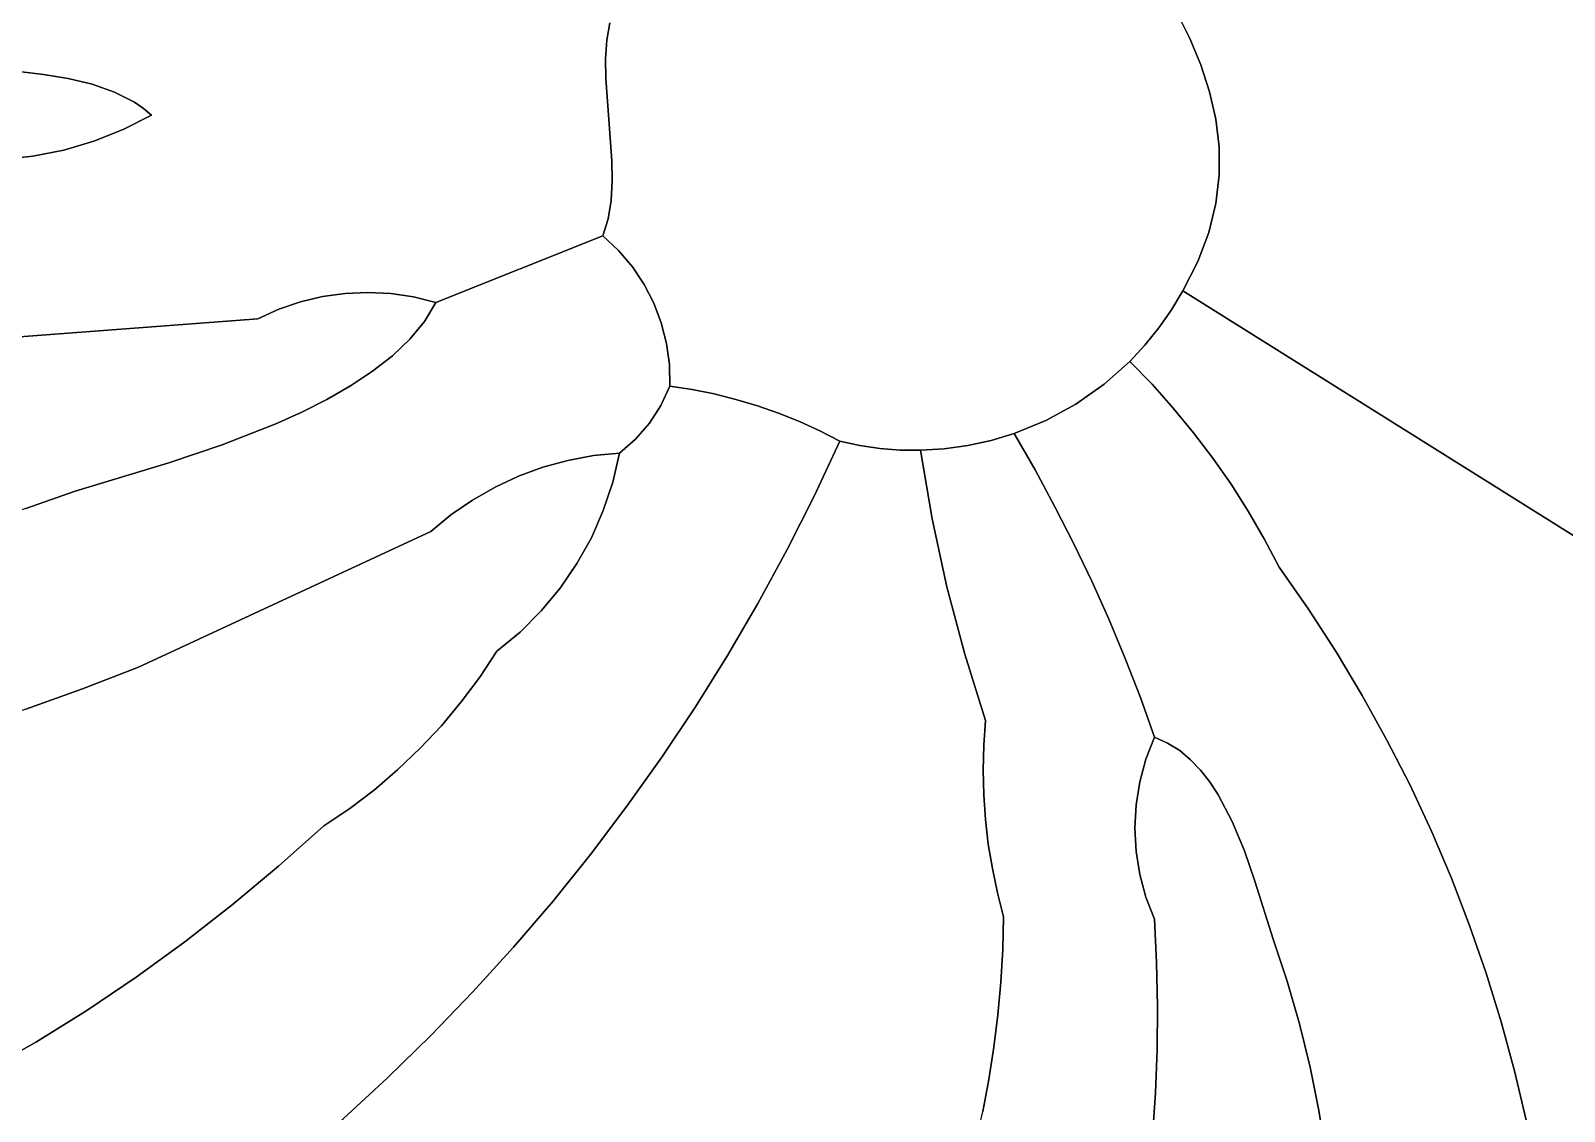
# Model space of a CAD drawing. Header units: inches. Extents: x 37.2 to 70.6, y 17.4 to 61.6.
# Drawn here: x 54.534 to 57.513, y 38.484 to 40.584 of the extents above; entities that cross this region are included whole.
import ezdxf

# ---------------------------------------------------------------- set-up
doc = ezdxf.new("R2010")
doc.units = ezdxf.units.IN
doc.layers.add('SURFACES_FOR_SKETCHUP', color=7, linetype='Continuous')

msp = doc.modelspace()

# ---------------------------------------------------------------- linework, layer by layer
at = {"layer": 'SURFACES_FOR_SKETCHUP'}
for points, invisible_edges in [([(56.7601, 40.6189), (56.7855, 40.5685), (57.5669, 41.3419)], 10), ([(57.9181, 40.9646), (57.5669, 41.3419), (56.7855, 40.5685)], 10), ([(56.7855, 40.5685), (56.807, 40.5171), (57.9181, 40.9646)], 10), ([(56.807, 40.5171), (56.8239, 40.4648), (57.9181, 40.9646)], 10), ([(56.8239, 40.4648), (56.8358, 40.4116), (57.9181, 40.9646)], 10), ([(56.8358, 40.4116), (56.8421, 40.3576), (57.9181, 40.9646)], 10), ([(56.8423, 40.3029), (56.8359, 40.2476), (57.9181, 40.9646)], 10), ([(57.9221, 39.3565), (57.9181, 40.9646), (56.8359, 40.2476)], 11), ([(56.8421, 40.3576), (56.8423, 40.3029), (57.9181, 40.9646)], 10), ([(54.4707, 40.7819), (54.5111, 40.5042), (54.5374, 40.7729)], 3), ([(54.731, 40.7827), (54.6966, 40.4644), (54.7604, 40.7912)], 3), ([(54.7355, 40.4445), (54.7604, 40.7912), (54.6966, 40.4644)], 3), ([(54.7004, 40.7765), (54.6966, 40.4644), (54.731, 40.7827)], 3), ([(54.7604, 40.7912), (54.7355, 40.4445), (54.7885, 40.8019)], 3), ([(54.7529, 40.4326), (54.7885, 40.8019), (54.7355, 40.4445)], 3), ([(54.7688, 40.4191), (54.7885, 40.8019), (54.7529, 40.4326)], 3), ([(54.7688, 40.4191), (55.6528, 40.565), (54.7885, 40.8019)], 11), ([(55.6587, 40.5987), (54.7885, 40.8019), (55.6528, 40.565)], 3), ([(54.5591, 40.4985), (54.5374, 40.7729), (54.5111, 40.5042)], 3), ([(54.5374, 40.7729), (54.5591, 40.4985), (54.6039, 40.7693)], 3), ([(54.607, 40.4905), (54.6039, 40.7693), (54.5591, 40.4985)], 3), ([(54.6039, 40.7693), (54.607, 40.4905), (54.669, 40.7722)], 3), ([(54.6532, 40.4794), (54.669, 40.7722), (54.607, 40.4905)], 3), ([(54.669, 40.7722), (54.6532, 40.4794), (54.7004, 40.7765)], 3), ([(54.6966, 40.4644), (54.7004, 40.7765), (54.6532, 40.4794)], 3), ([(55.6505, 40.5289), (55.7752, 40.7105), (55.6528, 40.565)], 3), ([(55.6511, 40.4908), (55.7752, 40.7105), (55.6505, 40.5289)], 3), ([(55.6568, 40.4112), (55.7752, 40.7105), (55.6511, 40.4908)], 3), ([(55.6528, 40.565), (55.7752, 40.7105), (55.6587, 40.5987)], 3), ([(55.6626, 40.3307), (55.7752, 40.7105), (55.6568, 40.4112)], 3), ([(55.7752, 40.7105), (55.6626, 40.3307), (56.7313, 40.6683)], 11), ([(56.0271, 39.8241), (56.7313, 40.6683), (55.6626, 40.3307)], 11), ([(56.7313, 40.6683), (56.0271, 39.8241), (56.7601, 40.6189)], 3), ([(56.0271, 39.8241), (56.5643, 39.8581), (56.7601, 40.6189)], 11), ([(56.6188, 39.8965), (56.7601, 40.6189), (56.5643, 39.8581)], 3), ([(56.6687, 39.9409), (56.7601, 40.6189), (56.6188, 39.8965)], 3), ([(56.7601, 40.6189), (56.6687, 39.9409), (56.7855, 40.5685)], 3), ([(55.6528, 40.565), (54.7688, 40.4191), (55.6505, 40.5289)], 3), ([(56.6981, 39.9724), (56.7855, 40.5685), (56.6687, 39.9409)], 3), ([(56.7251, 40.0059), (56.7855, 40.5685), (56.6981, 39.9724)], 3), ([(56.7496, 40.0412), (56.7855, 40.5685), (56.7251, 40.0059)], 3), ([(56.7715, 40.0783), (56.7855, 40.5685), (56.7496, 40.0412)], 3), ([(56.7855, 40.5685), (56.7715, 40.0783), (56.807, 40.5171)], 3), ([(55.1889, 40.075), (55.6505, 40.5289), (54.7688, 40.4191)], 11), ([(55.6505, 40.5289), (55.1889, 40.075), (55.6511, 40.4908)], 3), ([(56.807, 40.5171), (56.7715, 40.0783), (56.8239, 40.4648)], 3), ([(54.5383, 40.3397), (54.5111, 40.5042), (54.4777, 40.3333)], 3), ([(54.5111, 40.5042), (54.5383, 40.3397), (54.5591, 40.4985)], 3), ([(54.5981, 40.3516), (54.5591, 40.4985), (54.5383, 40.3397)], 3), ([(54.5591, 40.4985), (54.5981, 40.3516), (54.607, 40.4905)], 3), ([(54.6567, 40.3688), (54.607, 40.4905), (54.5981, 40.3516)], 3), ([(54.607, 40.4905), (54.6567, 40.3688), (54.6532, 40.4794)], 3), ([(55.2332, 40.0727), (55.6511, 40.4908), (55.1889, 40.075)], 3), ([(55.6511, 40.4908), (55.2332, 40.0727), (55.6568, 40.4112)], 3), ([(54.6532, 40.4794), (54.6567, 40.3688), (54.6966, 40.4644)], 3), ([(54.7137, 40.3913), (54.6966, 40.4644), (54.6567, 40.3688)], 3), ([(54.6966, 40.4644), (54.7137, 40.3913), (54.7355, 40.4445)], 3), ([(56.7715, 40.0783), (56.801, 40.1352), (56.8239, 40.4648)], 10), ([(56.8358, 40.4116), (56.8239, 40.4648), (56.801, 40.1352)], 10), ([(54.7355, 40.4445), (54.7137, 40.3913), (54.7529, 40.4326)], 3), ([(54.7688, 40.4191), (54.7529, 40.4326), (54.7137, 40.3913)], 2), ([(54.7137, 40.3913), (54.9749, 40.0236), (54.7688, 40.4191)], 3), ([(55.0157, 40.0422), (54.7688, 40.4191), (54.9749, 40.0236)], 3), ([(55.0578, 40.0567), (54.7688, 40.4191), (55.0157, 40.0422)], 3), ([(55.1009, 40.067), (54.7688, 40.4191), (55.0578, 40.0567)], 3), ([(55.1447, 40.0731), (54.7688, 40.4191), (55.1009, 40.067)], 3), ([(55.1889, 40.075), (54.7688, 40.4191), (55.1447, 40.0731)], 3), ([(55.2772, 40.0661), (55.6568, 40.4112), (55.2332, 40.0727)], 3), ([(55.6568, 40.4112), (55.2772, 40.0661), (55.6626, 40.3307)], 3), ([(56.8358, 40.4116), (56.801, 40.1352), (56.8421, 40.3576)], 3), ([(54.5981, 40.3516), (54.9749, 40.0236), (54.6567, 40.3688)], 3), ([(54.6567, 40.3688), (54.9749, 40.0236), (54.7137, 40.3913)], 3), ([(54.5383, 40.3397), (54.4777, 40.3333), (54.9749, 40.0236)], 10), ([(54.5383, 40.3397), (54.9749, 40.0236), (54.5981, 40.3516)], 3), ([(56.8223, 40.1917), (56.8421, 40.3576), (56.801, 40.1352)], 3), ([(56.8423, 40.3029), (56.8421, 40.3576), (56.8223, 40.1917)], 10), ([(54.104, 39.9577), (54.9749, 40.0236), (54.4777, 40.3333)], 10), ([(55.3207, 40.0551), (55.6626, 40.3307), (55.2772, 40.0661)], 3), ([(55.6632, 40.2915), (55.6626, 40.3307), (55.3207, 40.0551)], 10), ([(55.6632, 40.2915), (55.7255, 40.0905), (55.6626, 40.3307)], 3), ([(55.7255, 40.0905), (56.0271, 39.8241), (55.6626, 40.3307)], 11), ([(55.6632, 40.2915), (55.3207, 40.0551), (55.6612, 40.2538)], 3), ([(55.6612, 40.2538), (55.7027, 40.1248), (55.6632, 40.2915)], 3), ([(55.7255, 40.0905), (55.6632, 40.2915), (55.7027, 40.1248)], 3), ([(56.8223, 40.1917), (56.8359, 40.2476), (56.8423, 40.3029)], 8), ([(55.6556, 40.2181), (55.6612, 40.2538), (55.3207, 40.0551)], 10), ([(55.6556, 40.2181), (55.6759, 40.1564), (55.6612, 40.2538)], 3), ([(55.7027, 40.1248), (55.6612, 40.2538), (55.6759, 40.1564)], 3), ([(56.8223, 40.1917), (57.9221, 39.3565), (56.8359, 40.2476)], 3), ([(55.3207, 40.0551), (55.6454, 40.185), (55.6556, 40.2181)], 8), ([(55.6556, 40.2181), (55.6454, 40.185), (55.6759, 40.1564)], 8), ([(56.801, 40.1352), (57.9221, 39.3565), (56.8223, 40.1917)], 3), ([(55.6454, 40.185), (55.3207, 40.0551), (55.6759, 40.1564)], 2), ([(55.6759, 40.1564), (55.3207, 40.0551), (55.7027, 40.1248)], 3), ([(56.7715, 40.0783), (57.9221, 39.3565), (56.801, 40.1352)], 2), ([(55.7027, 40.1248), (55.3207, 40.0551), (55.7255, 40.0905)], 3), ([(55.1009, 40.067), (55.0578, 40.0567), (55.1553, 39.8936)], 10), ([(55.1447, 40.0731), (55.1009, 40.067), (55.198, 39.9218)], 10), ([(55.1553, 39.8936), (55.198, 39.9218), (55.1009, 40.067)], 10), ([(55.1889, 40.075), (55.1447, 40.0731), (55.198, 39.9218)], 10), ([(55.198, 39.9218), (55.2365, 39.952), (55.1889, 40.075)], 10), ([(55.2332, 40.0727), (55.1889, 40.075), (55.2365, 39.952)], 10), ([(55.2772, 40.0661), (55.2332, 40.0727), (55.2703, 39.9843)], 10), ([(55.2365, 39.952), (55.2703, 39.9843), (55.2332, 40.0727)], 10), ([(55.7255, 40.0905), (55.3207, 40.0551), (55.5774, 39.7485)], 11), ([(55.7443, 40.054), (55.7255, 40.0905), (55.5774, 39.7485)], 10), ([(55.7443, 40.054), (55.9866, 39.8404), (55.7255, 40.0905)], 3), ([(56.0271, 39.8241), (55.7255, 40.0905), (55.9866, 39.8404)], 3), ([(56.7496, 40.0412), (56.7927, 39.8024), (56.7715, 40.0783)], 3), ([(57.9221, 39.3565), (56.7715, 40.0783), (56.8988, 39.6498)], 10), ([(56.8655, 39.7021), (56.7715, 40.0783), (56.8301, 39.753)], 3), ([(56.8655, 39.7021), (56.8988, 39.6498), (56.7715, 40.0783)], 10), ([(56.8301, 39.753), (56.7715, 40.0783), (56.7927, 39.8024)], 3), ([(55.0157, 40.0422), (54.9749, 40.0236), (55.0607, 39.8426)], 10), ([(55.0578, 40.0567), (55.0157, 40.0422), (55.1093, 39.8672)], 10), ([(55.0607, 39.8426), (55.1093, 39.8672), (55.0157, 40.0422)], 10), ([(55.1093, 39.8672), (55.1553, 39.8936), (55.0578, 40.0567)], 10), ([(55.2703, 39.9843), (55.2986, 40.0186), (55.2772, 40.0661)], 10), ([(55.3207, 40.0551), (55.2772, 40.0661), (55.2986, 40.0186)], 2), ([(55.2986, 40.0186), (55.5288, 39.7351), (55.3207, 40.0551)], 3), ([(55.5774, 39.7485), (55.3207, 40.0551), (55.5288, 39.7351)], 3), ([(55.7443, 40.054), (55.5774, 39.7485), (55.7588, 40.0156)], 3), ([(55.9866, 39.8404), (55.7443, 40.054), (55.9454, 39.8547)], 3), ([(55.7588, 40.0156), (55.9454, 39.8547), (55.7443, 40.054)], 3), ([(56.7251, 40.0059), (56.7533, 39.8502), (56.7496, 40.0412)], 3), ([(56.7927, 39.8024), (56.7496, 40.0412), (56.7533, 39.8502)], 3), ([(54.104, 39.9577), (54.6202, 39.6889), (54.9749, 40.0236)], 3), ([(54.8024, 39.7438), (54.9749, 40.0236), (54.6202, 39.6889)], 3), ([(54.8024, 39.7438), (54.9059, 39.7788), (54.9749, 40.0236)], 10), ([(55.0101, 39.8198), (54.9749, 40.0236), (54.9059, 39.7788)], 3), ([(55.0101, 39.8198), (55.0607, 39.8426), (54.9749, 40.0236)], 10), ([(55.2703, 39.9843), (55.4815, 39.7177), (55.2986, 40.0186)], 3), ([(55.5288, 39.7351), (55.2986, 40.0186), (55.4815, 39.7177)], 3), ([(55.6272, 39.7578), (55.7588, 40.0156), (55.5774, 39.7485)], 3), ([(55.7588, 40.0156), (55.6272, 39.7578), (55.7689, 39.9757)], 3), ([(55.7689, 39.9757), (55.9037, 39.8672), (55.7588, 40.0156)], 3), ([(55.9454, 39.8547), (55.7588, 40.0156), (55.9037, 39.8672)], 3), ([(55.2365, 39.952), (55.4358, 39.6964), (55.2703, 39.9843)], 3), ([(55.4815, 39.7177), (55.2703, 39.9843), (55.4358, 39.6964)], 3), ([(56.6981, 39.9724), (56.712, 39.8964), (56.7251, 40.0059)], 3), ([(56.7533, 39.8502), (56.7251, 40.0059), (56.712, 39.8964)], 3), ([(54.6202, 39.6889), (54.104, 39.9577), (54.5246, 39.6552)], 3), ([(55.198, 39.9218), (55.392, 39.6713), (55.2365, 39.952)], 3), ([(55.4358, 39.6964), (55.2365, 39.952), (55.392, 39.6713)], 3), ([(55.7745, 39.9346), (55.7689, 39.9757), (55.6272, 39.7578)], 10), ([(55.7745, 39.9346), (55.8613, 39.8777), (55.7689, 39.9757)], 3), ([(55.9037, 39.8672), (55.7689, 39.9757), (55.8613, 39.8777)], 3), ([(56.6981, 39.9724), (56.6687, 39.9409), (56.712, 39.8964)], 8), ([(55.1553, 39.8936), (55.3503, 39.6426), (55.198, 39.9218)], 3), ([(55.392, 39.6713), (55.198, 39.9218), (55.3503, 39.6426)], 3), ([(55.6272, 39.7578), (55.7357, 39.821), (55.7745, 39.9346)], 11), ([(55.758, 39.8554), (55.7745, 39.9346), (55.7357, 39.821)], 3), ([(55.7752, 39.8928), (55.7745, 39.9346), (55.758, 39.8554)], 2), ([(55.7745, 39.9346), (55.7752, 39.8928), (55.8185, 39.8862)], 8), ([(55.7745, 39.9346), (55.8185, 39.8862), (55.8613, 39.8777)], 9), ([(56.712, 39.8964), (56.6687, 39.9409), (56.6188, 39.8965)], 8), ([(55.1093, 39.8672), (55.311, 39.6103), (55.1553, 39.8936)], 3), ([(55.3503, 39.6426), (55.1553, 39.8936), (55.311, 39.6103)], 3), ([(55.8185, 39.8862), (55.7752, 39.8928), (55.758, 39.8554)], 8), ([(56.6188, 39.8965), (56.5643, 39.8581), (56.7533, 39.8502)], 10), ([(56.712, 39.8964), (56.6188, 39.8965), (56.7533, 39.8502)], 3), ([(55.0607, 39.8426), (55.311, 39.6103), (55.1093, 39.8672)], 3), ([(55.7357, 39.821), (55.8613, 39.8777), (55.758, 39.8554)], 3), ([(55.8613, 39.8777), (55.7357, 39.821), (55.9037, 39.8672)], 3), ([(55.9037, 39.8672), (55.7357, 39.821), (56.0025, 39.574)], 11), ([(55.8185, 39.8862), (55.758, 39.8554), (55.8613, 39.8777)], 3), ([(55.9037, 39.8672), (56.0025, 39.574), (55.9454, 39.8547)], 3), ([(55.0101, 39.8198), (55.311, 39.6103), (55.0607, 39.8426)], 3), ([(55.9866, 39.8404), (55.9454, 39.8547), (56.0557, 39.6791)], 10), ([(56.0557, 39.6791), (55.9454, 39.8547), (56.0025, 39.574)], 3), ([(55.9866, 39.8404), (56.0557, 39.6791), (56.0271, 39.8241)], 3), ([(56.5643, 39.8581), (56.0271, 39.8241), (56.5059, 39.826)], 3), ([(56.5059, 39.826), (56.4847, 39.7301), (56.5643, 39.8581)], 3), ([(56.5235, 39.6586), (56.5643, 39.8581), (56.4847, 39.7301)], 3), ([(56.5643, 39.8581), (56.5235, 39.6586), (56.7533, 39.8502)], 11), ([(56.7927, 39.8024), (56.7533, 39.8502), (56.5235, 39.6586)], 10), ([(54.9059, 39.7788), (55.311, 39.6103), (55.0101, 39.8198)], 3), ([(55.7357, 39.821), (55.6272, 39.7578), (55.7089, 39.79)], 3), ([(55.7357, 39.821), (55.7089, 39.79), (56.0025, 39.574)], 10), ([(56.5059, 39.826), (56.0271, 39.8241), (56.444, 39.8006)], 3), ([(56.0668, 39.8059), (56.0271, 39.8241), (56.0557, 39.6791)], 10), ([(56.444, 39.8006), (56.0271, 39.8241), (56.3996, 39.7872)], 3), ([(56.3544, 39.7773), (56.0271, 39.8241), (56.3085, 39.7709)], 3), ([(56.3996, 39.7872), (56.0271, 39.8241), (56.3544, 39.7773)], 3), ([(56.0668, 39.8059), (56.3085, 39.7709), (56.0271, 39.8241)], 3), ([(56.0557, 39.6791), (56.1057, 39.7859), (56.0668, 39.8059)], 8), ([(56.2621, 39.7682), (56.3085, 39.7709), (56.0668, 39.8059)], 10), ([(56.1833, 39.7719), (56.2227, 39.7687), (56.0668, 39.8059)], 10), ([(56.1057, 39.7859), (56.1443, 39.7776), (56.0668, 39.8059)], 2), ([(56.2621, 39.7682), (56.0668, 39.8059), (56.2227, 39.7687)], 3), ([(56.1833, 39.7719), (56.0668, 39.8059), (56.1443, 39.7776)], 3), ([(56.4847, 39.7301), (56.444, 39.8006), (56.3996, 39.7872)], 8), ([(56.5059, 39.826), (56.444, 39.8006), (56.4847, 39.7301)], 8), ([(56.5235, 39.6586), (56.5604, 39.5862), (56.7927, 39.8024)], 10), ([(56.8301, 39.753), (56.7927, 39.8024), (56.5604, 39.5862)], 10), ([(55.311, 39.6103), (54.9059, 39.7788), (54.7435, 39.3466)], 3), ([(54.8024, 39.7438), (54.7435, 39.3466), (54.9059, 39.7788)], 3), ([(55.6778, 39.7629), (55.7089, 39.79), (55.6272, 39.7578)], 2), ([(55.7089, 39.79), (55.6778, 39.7629), (55.6646, 39.7061)], 8), ([(55.6646, 39.7061), (56.0025, 39.574), (55.7089, 39.79)], 11), ([(56.1443, 39.7776), (56.1057, 39.7859), (56.0557, 39.6791)], 8), ([(56.1443, 39.7776), (56.0557, 39.6791), (56.1833, 39.7719)], 3), ([(56.2849, 39.6349), (56.1833, 39.7719), (56.0557, 39.6791)], 11), ([(56.2849, 39.6349), (56.2227, 39.7687), (56.1833, 39.7719)], 9), ([(56.2621, 39.7682), (56.2849, 39.6349), (56.3085, 39.7709)], 2), ([(56.3085, 39.7709), (56.2849, 39.6349), (56.3544, 39.7773)], 3), ([(56.3544, 39.7773), (56.2849, 39.6349), (56.4847, 39.7301)], 11), ([(56.4847, 39.7301), (56.3996, 39.7872), (56.3544, 39.7773)], 9), ([(54.6202, 39.6889), (54.7435, 39.3466), (54.8024, 39.7438)], 3), ([(55.5288, 39.7351), (55.6462, 39.6511), (55.5774, 39.7485)], 3), ([(55.6272, 39.7578), (55.5774, 39.7485), (55.6646, 39.7061)], 10), ([(55.6646, 39.7061), (55.5774, 39.7485), (55.6462, 39.6511)], 3), ([(55.6778, 39.7629), (55.6272, 39.7578), (55.6646, 39.7061)], 2), ([(56.2849, 39.6349), (56.2621, 39.7682), (56.2227, 39.7687)], 8), ([(56.8655, 39.7021), (56.8301, 39.753), (56.5604, 39.5862)], 10), ([(55.4815, 39.7177), (55.4358, 39.6964), (55.5949, 39.548)], 10), ([(55.5288, 39.7351), (55.4815, 39.7177), (55.6229, 39.5983)], 10), ([(55.5949, 39.548), (55.6229, 39.5983), (55.4815, 39.7177)], 10), ([(55.6229, 39.5983), (55.6462, 39.6511), (55.5288, 39.7351)], 10), ([(56.4847, 39.7301), (56.2849, 39.6349), (56.5235, 39.6586)], 3), ([(54.5246, 39.6552), (54.7435, 39.3466), (54.6202, 39.6889)], 3), ([(55.4358, 39.6964), (55.392, 39.6713), (55.5624, 39.5005)], 10), ([(55.5624, 39.5005), (55.5949, 39.548), (55.4358, 39.6964)], 10), ([(55.6462, 39.6511), (56.0025, 39.574), (55.6646, 39.7061)], 3), ([(56.5604, 39.5862), (56.5955, 39.5128), (56.8655, 39.7021)], 10), ([(56.8988, 39.6498), (56.8655, 39.7021), (56.5955, 39.5128)], 10), ([(54.4283, 39.6241), (54.6343, 39.3045), (54.5246, 39.6552)], 3), ([(54.7435, 39.3466), (54.5246, 39.6552), (54.6343, 39.3045)], 3), ([(55.392, 39.6713), (55.3503, 39.6426), (55.5255, 39.4561)], 10), ([(55.5255, 39.4561), (55.5624, 39.5005), (55.392, 39.6713)], 10), ([(55.6462, 39.6511), (55.6229, 39.5983), (55.9463, 39.4707)], 10), ([(56.0025, 39.574), (55.6462, 39.6511), (55.9463, 39.4707)], 3), ([(56.0025, 39.574), (56.2849, 39.6349), (56.0557, 39.6791)], 3), ([(56.3135, 39.5028), (56.5235, 39.6586), (56.2849, 39.6349)], 3), ([(56.5235, 39.6586), (56.3135, 39.5028), (56.5604, 39.5862)], 3), ([(54.6343, 39.3045), (54.4283, 39.6241), (54.5242, 39.2652)], 3), ([(55.3503, 39.6426), (55.311, 39.6103), (55.4844, 39.4151)], 10), ([(55.4844, 39.4151), (55.5255, 39.4561), (55.3503, 39.6426)], 10), ([(56.2849, 39.6349), (56.0025, 39.574), (56.3135, 39.5028)], 3), ([(56.5955, 39.5128), (56.6287, 39.4386), (56.8988, 39.6498)], 10), ([(56.9299, 39.5962), (56.8988, 39.6498), (56.6287, 39.4386)], 10), ([(56.8988, 39.6498), (56.9299, 39.5962), (57.9221, 39.3565)], 10), ([(55.311, 39.6103), (54.7435, 39.3466), (55.2907, 39.1892)], 10), ([(55.2907, 39.1892), (55.3318, 39.2331), (55.311, 39.6103)], 10), ([(55.4395, 39.3779), (55.4844, 39.4151), (55.311, 39.6103)], 10), ([(55.3318, 39.2331), (55.3703, 39.2792), (55.311, 39.6103)], 10), ([(55.4062, 39.3275), (55.311, 39.6103), (55.3703, 39.2792)], 3), ([(55.4395, 39.3779), (55.311, 39.6103), (55.4062, 39.3275)], 3), ([(55.6229, 39.5983), (55.5949, 39.548), (55.8871, 39.3692)], 10), ([(55.8871, 39.3692), (55.9463, 39.4707), (55.6229, 39.5983)], 10), ([(56.9588, 39.5413), (56.9299, 39.5962), (56.6287, 39.4386)], 10), ([(56.9299, 39.5962), (56.9588, 39.5413), (57.0157, 39.4597)], 8), ([(57.0157, 39.4597), (57.9221, 39.3565), (56.9299, 39.5962)], 11), ([(55.9463, 39.4707), (56.3135, 39.5028), (56.0025, 39.574)], 3), ([(56.5604, 39.5862), (56.3135, 39.5028), (56.5955, 39.5128)], 3), ([(55.5949, 39.548), (55.5624, 39.5005), (55.8871, 39.3692)], 10), ([(56.6287, 39.4386), (56.66, 39.3635), (56.9588, 39.5413)], 10), ([(57.0157, 39.4597), (56.9588, 39.5413), (56.66, 39.3635)], 10), ([(56.3135, 39.5028), (55.9463, 39.4707), (56.3482, 39.3722)], 3), ([(56.3482, 39.3722), (56.5955, 39.5128), (56.3135, 39.5028)], 3), ([(56.5955, 39.5128), (56.3482, 39.3722), (56.6287, 39.4386)], 3), ([(55.5624, 39.5005), (55.5255, 39.4561), (55.825, 39.2696)], 10), ([(55.825, 39.2696), (55.8871, 39.3692), (55.5624, 39.5005)], 10), ([(55.5255, 39.4561), (55.4844, 39.4151), (55.7599, 39.172)], 10), ([(55.7599, 39.172), (55.825, 39.2696), (55.5255, 39.4561)], 10), ([(55.8871, 39.3692), (56.3482, 39.3722), (55.9463, 39.4707)], 3), ([(56.66, 39.3635), (56.6894, 39.2876), (57.0157, 39.4597)], 10), ([(56.6894, 39.2876), (56.7657, 39.1846), (57.0157, 39.4597)], 11), ([(57.0157, 39.4597), (56.7657, 39.1846), (57.0695, 39.3765)], 3), ([(57.0695, 39.3765), (57.9221, 39.3565), (57.0157, 39.4597)], 3), ([(55.4844, 39.4151), (55.4395, 39.3779), (55.7599, 39.172)], 10), ([(56.3887, 39.2432), (56.6287, 39.4386), (56.3482, 39.3722)], 3), ([(56.6287, 39.4386), (56.3887, 39.2432), (56.66, 39.3635)], 3), ([(55.4395, 39.3779), (55.4062, 39.3275), (55.7599, 39.172)], 10), ([(55.8871, 39.3692), (55.825, 39.2696), (56.3841, 39.1469)], 10), ([(56.3482, 39.3722), (55.8871, 39.3692), (56.3853, 39.195)], 11), ([(56.3841, 39.1469), (56.3853, 39.195), (55.8871, 39.3692)], 10), ([(56.3853, 39.195), (56.3887, 39.2432), (56.3482, 39.3722)], 8), ([(56.66, 39.3635), (56.3887, 39.2432), (56.6894, 39.2876)], 3), ([(56.787, 39.1669), (57.0695, 39.3765), (56.7657, 39.1846)], 3), ([(56.787, 39.1669), (56.8063, 39.1468), (57.0695, 39.3765)], 10), ([(57.1204, 39.2916), (57.0695, 39.3765), (56.8063, 39.1468)], 10), ([(57.0695, 39.3765), (57.1204, 39.2916), (57.9221, 39.3565)], 10), ([(57.1204, 39.2916), (57.1683, 39.2051), (57.9221, 39.3565)], 10), ([(57.1683, 39.2051), (57.2131, 39.1172), (57.9221, 39.3565)], 10), ([(57.2131, 39.1172), (57.2548, 39.0278), (57.9221, 39.3565)], 10), ([(57.2548, 39.0278), (57.2935, 38.9371), (57.9221, 39.3565)], 10), ([(57.2935, 38.9371), (57.3289, 38.8451), (57.9221, 39.3565)], 10), ([(57.3289, 38.8451), (58.1408, 38.7558), (57.9221, 39.3565)], 11), ([(54.6343, 39.3045), (54.9251, 38.8849), (54.7435, 39.3466)], 3), ([(55.1536, 39.0723), (55.2016, 39.1087), (54.7435, 39.3466)], 10), ([(55.1036, 39.0385), (55.1536, 39.0723), (54.7435, 39.3466)], 10), ([(55.2473, 39.1477), (54.7435, 39.3466), (55.2016, 39.1087)], 3), ([(55.2907, 39.1892), (54.7435, 39.3466), (55.2473, 39.1477)], 3), ([(55.1036, 39.0385), (54.7435, 39.3466), (55.0152, 38.9602)], 3), ([(55.0152, 38.9602), (54.7435, 39.3466), (54.9251, 38.8849)], 3), ([(55.4062, 39.3275), (55.3703, 39.2792), (55.692, 39.0764)], 10), ([(55.692, 39.0764), (55.7599, 39.172), (55.4062, 39.3275)], 10), ([(54.5242, 39.2652), (54.833, 38.8128), (54.6343, 39.3045)], 3), ([(54.9251, 38.8849), (54.6343, 39.3045), (54.833, 38.8128)], 3), ([(54.4132, 39.2287), (54.7391, 38.7442), (54.5242, 39.2652)], 3), ([(54.833, 38.8128), (54.5242, 39.2652), (54.7391, 38.7442)], 3), ([(55.3703, 39.2792), (55.3318, 39.2331), (55.6213, 38.9829)], 10), ([(55.6213, 38.9829), (55.692, 39.0764), (55.3703, 39.2792)], 10), ([(55.7599, 39.172), (56.3885, 39.0507), (55.825, 39.2696)], 3), ([(56.3852, 39.0987), (56.3841, 39.1469), (55.825, 39.2696)], 10), ([(56.3852, 39.0987), (55.825, 39.2696), (56.3885, 39.0507)], 3), ([(56.6894, 39.2876), (56.3887, 39.2432), (56.7002, 39.1681)], 11), ([(56.6894, 39.2876), (56.7168, 39.211), (56.7423, 39.1993)], 8), ([(56.6894, 39.2876), (56.7423, 39.1993), (56.7657, 39.1846)], 9), ([(56.7002, 39.1681), (56.7168, 39.211), (56.6894, 39.2876)], 8), ([(56.8063, 39.1468), (56.8239, 39.1244), (57.1204, 39.2916)], 10), ([(56.8239, 39.1244), (56.84, 39.1001), (57.1204, 39.2916)], 10), ([(57.1683, 39.2051), (57.1204, 39.2916), (56.84, 39.1001)], 10), ([(55.3318, 39.2331), (55.2907, 39.1892), (55.6213, 38.9829)], 10), ([(56.3853, 39.195), (56.7002, 39.1681), (56.3887, 39.2432)], 3), ([(54.3015, 39.195), (54.6432, 38.6795), (54.4132, 39.2287)], 3), ([(54.7391, 38.7442), (54.4132, 39.2287), (54.6432, 38.6795)], 3), ([(56.7168, 39.211), (56.7002, 39.1681), (56.7423, 39.1993)], 2), ([(56.84, 39.1001), (56.8679, 39.047), (57.1683, 39.2051)], 10), ([(57.2131, 39.1172), (57.1683, 39.2051), (56.8679, 39.047)], 10), ([(54.6432, 38.6795), (54.3015, 39.195), (54.5454, 38.6188)], 3), ([(54.5454, 38.6188), (54.3015, 39.195), (54.4455, 38.5625)], 3), ([(55.5478, 38.8916), (55.2907, 39.1892), (55.2473, 39.1477)], 9), ([(55.5478, 38.8916), (55.6213, 38.9829), (55.2907, 39.1892)], 10), ([(56.3853, 39.195), (56.3841, 39.1469), (56.6884, 39.124)], 10), ([(56.6884, 39.124), (56.7002, 39.1681), (56.3853, 39.195)], 10), ([(56.7657, 39.1846), (56.7423, 39.1993), (56.7002, 39.1681)], 10), ([(56.7657, 39.1846), (56.7002, 39.1681), (56.787, 39.1669)], 3), ([(55.2016, 39.1087), (55.4716, 38.8024), (55.2473, 39.1477)], 3), ([(55.5478, 38.8916), (55.2473, 39.1477), (55.4716, 38.8024)], 3), ([(55.692, 39.0764), (56.4018, 38.9554), (55.7599, 39.172)], 3), ([(56.3885, 39.0507), (55.7599, 39.172), (56.394, 39.0029)], 3), ([(56.394, 39.0029), (55.7599, 39.172), (56.4018, 38.9554)], 3), ([(56.3852, 39.0987), (56.6884, 39.124), (56.3841, 39.1469)], 3), ([(56.8063, 39.1468), (56.6813, 39.0792), (56.8239, 39.1244)], 3), ([(56.6813, 39.0792), (56.8063, 39.1468), (56.6884, 39.124)], 3), ([(56.7002, 39.1681), (56.6884, 39.124), (56.787, 39.1669)], 10), ([(56.787, 39.1669), (56.6884, 39.124), (56.8063, 39.1468)], 3), ([(56.6813, 39.0792), (56.6884, 39.124), (56.3852, 39.0987)], 10), ([(56.8239, 39.1244), (56.6813, 39.0792), (56.84, 39.1001)], 3), ([(56.8679, 39.047), (56.8914, 38.9898), (57.2131, 39.1172)], 10), ([(56.8914, 38.9898), (56.9116, 38.931), (57.2131, 39.1172)], 10), ([(57.2548, 39.0278), (57.2131, 39.1172), (56.9116, 38.931)], 10), ([(55.1536, 39.0723), (55.4716, 38.8024), (55.2016, 39.1087)], 3), ([(56.3852, 39.0987), (56.3885, 39.0507), (56.6813, 39.0792)], 10), ([(56.84, 39.1001), (56.6789, 39.034), (56.8679, 39.047)], 3), ([(56.6789, 39.034), (56.84, 39.1001), (56.6813, 39.0792)], 3), ([(55.1036, 39.0385), (55.3927, 38.7156), (55.1536, 39.0723)], 3), ([(55.4716, 38.8024), (55.1536, 39.0723), (55.3927, 38.7156)], 3), ([(55.6213, 38.9829), (56.4182, 38.7346), (55.692, 39.0764)], 3), ([(56.4182, 38.7346), (56.422, 38.7979), (55.692, 39.0764)], 10), ([(56.4018, 38.9554), (55.692, 39.0764), (56.4117, 38.9082)], 3), ([(56.4117, 38.9082), (55.692, 39.0764), (56.422, 38.7979)], 11), ([(56.6789, 39.034), (56.6813, 39.0792), (56.3885, 39.0507)], 10), ([(55.0152, 38.9602), (55.3927, 38.7156), (55.1036, 39.0385)], 3), ([(56.3885, 39.0507), (56.394, 39.0029), (56.6789, 39.034)], 10), ([(56.6813, 38.9888), (56.6789, 39.034), (56.394, 39.0029)], 10), ([(56.6789, 39.034), (56.6813, 38.9888), (56.8679, 39.047)], 10), ([(56.6813, 38.9888), (56.6884, 38.9439), (56.8679, 39.047)], 10), ([(56.8914, 38.9898), (56.8679, 39.047), (56.6884, 38.9439)], 10), ([(56.9116, 38.931), (56.9475, 38.8183), (57.2548, 39.0278)], 10), ([(57.2935, 38.9371), (57.2548, 39.0278), (56.9475, 38.8183)], 10), ([(56.394, 39.0029), (56.4018, 38.9554), (56.6813, 38.9888)], 10), ([(55.5478, 38.8916), (56.4046, 38.6084), (55.6213, 38.9829)], 3), ([(56.4124, 38.6714), (56.4182, 38.7346), (55.6213, 38.9829)], 10), ([(56.4046, 38.6084), (56.4124, 38.6714), (55.6213, 38.9829)], 10), ([(56.4117, 38.9082), (56.6813, 38.9888), (56.4018, 38.9554)], 3), ([(56.6813, 38.9888), (56.4117, 38.9082), (56.6884, 38.9439)], 3), ([(56.7002, 38.8999), (56.8914, 38.9898), (56.6884, 38.9439)], 3), ([(56.8914, 38.9898), (56.7002, 38.8999), (56.9116, 38.931)], 3), ([(54.9251, 38.8849), (55.3112, 38.6311), (55.0152, 38.9602)], 3), ([(55.3927, 38.7156), (55.0152, 38.9602), (55.3112, 38.6311)], 3), ([(56.4238, 38.8614), (56.6884, 38.9439), (56.4117, 38.9082)], 3), ([(56.6884, 38.9439), (56.4238, 38.8614), (56.7002, 38.8999)], 3), ([(56.9475, 38.8183), (56.9747, 38.7364), (57.2935, 38.9371)], 10), ([(57.3289, 38.8451), (57.2935, 38.9371), (56.9747, 38.7364)], 10), ([(56.422, 38.7979), (56.4238, 38.8614), (56.4117, 38.9082)], 8), ([(56.7167, 38.8569), (56.9116, 38.931), (56.7002, 38.8999)], 3), ([(56.9116, 38.931), (56.7167, 38.8569), (56.9475, 38.8183)], 3), ([(54.833, 38.8128), (55.1406, 38.4694), (54.9251, 38.8849)], 3), ([(55.3112, 38.6311), (54.9251, 38.8849), (55.2272, 38.549)], 3), ([(55.2272, 38.549), (54.9251, 38.8849), (55.1406, 38.4694)], 3), ([(55.4716, 38.8024), (56.3694, 38.4214), (55.5478, 38.8916)], 3), ([(56.3831, 38.4834), (56.3948, 38.5457), (55.5478, 38.8916)], 10), ([(56.3948, 38.5457), (56.4046, 38.6084), (55.5478, 38.8916)], 10), ([(56.3831, 38.4834), (55.5478, 38.8916), (56.3694, 38.4214)], 3), ([(56.422, 38.7979), (56.7002, 38.8999), (56.4238, 38.8614)], 3), ([(56.7002, 38.8999), (56.422, 38.7979), (56.7167, 38.8569)], 3), ([(56.7167, 38.8569), (56.422, 38.7979), (56.7208, 38.7726)], 3), ([(56.7208, 38.7726), (56.9475, 38.8183), (56.7167, 38.8569)], 3), ([(56.9475, 38.8183), (56.7208, 38.7726), (56.9747, 38.7364)], 3), ([(56.9747, 38.7364), (56.9986, 38.6535), (57.3289, 38.8451)], 10), ([(57.3612, 38.752), (57.3289, 38.8451), (56.9986, 38.6535)], 10), ([(57.3612, 38.752), (58.1408, 38.7558), (57.3289, 38.8451)], 3), ([(54.7391, 38.7442), (55.0515, 38.3923), (54.833, 38.8128)], 3), ([(55.1406, 38.4694), (54.833, 38.8128), (55.0515, 38.3923)], 3), ([(55.3927, 38.7156), (56.3245, 38.2635), (55.4716, 38.8024)], 3), ([(56.3538, 38.3598), (56.3694, 38.4214), (55.4716, 38.8024)], 10), ([(56.3538, 38.3598), (55.4716, 38.8024), (56.3245, 38.2635)], 3), ([(56.4182, 38.7346), (56.7208, 38.7726), (56.422, 38.7979)], 3), ([(56.7208, 38.7726), (56.4182, 38.7346), (56.7225, 38.6883)], 3), ([(56.7225, 38.6883), (56.9747, 38.7364), (56.7208, 38.7726)], 3), ([(54.6432, 38.6795), (54.9601, 38.3178), (54.7391, 38.7442)], 3), ([(55.0515, 38.3923), (54.7391, 38.7442), (54.9601, 38.3178)], 3), ([(56.4124, 38.6714), (56.7225, 38.6883), (56.4182, 38.7346)], 3), ([(56.9747, 38.7364), (56.7225, 38.6883), (56.9986, 38.6535)], 3), ([(56.9986, 38.6535), (57.0191, 38.5698), (57.3612, 38.752)], 10), ([(57.3903, 38.6578), (57.3612, 38.752), (57.0191, 38.5698)], 10), ([(58.1408, 38.7558), (57.3612, 38.752), (58.1204, 38.7129)], 3), ([(58.0244, 38.559), (58.1022, 38.6689), (57.3612, 38.752)], 10), ([(58.1204, 38.7129), (57.3612, 38.752), (58.1022, 38.6689)], 3), ([(57.3903, 38.6578), (58.0244, 38.559), (57.3612, 38.752)], 3), ([(55.3112, 38.6311), (56.2534, 38.0756), (55.3927, 38.7156)], 3), ([(56.291, 38.1687), (55.3927, 38.7156), (56.2534, 38.0756)], 3), ([(56.3245, 38.2635), (55.3927, 38.7156), (56.291, 38.1687)], 3), ([(54.5454, 38.6188), (54.8747, 38.2501), (54.6432, 38.6795)], 3), ([(54.9601, 38.3178), (54.6432, 38.6795), (54.8747, 38.2501)], 3), ([(56.4046, 38.6084), (56.7218, 38.604), (56.4124, 38.6714)], 3), ([(56.7225, 38.6883), (56.4124, 38.6714), (56.7218, 38.604)], 3), ([(56.7218, 38.604), (56.9986, 38.6535), (56.7225, 38.6883)], 3), ([(57.0191, 38.5698), (56.9986, 38.6535), (56.7218, 38.604)], 10), ([(57.0191, 38.5698), (57.0363, 38.4854), (57.3903, 38.6578)], 10), ([(57.4162, 38.5626), (57.3903, 38.6578), (57.0363, 38.4854)], 10), ([(57.941, 38.4534), (58.0244, 38.559), (57.3903, 38.6578)], 10), ([(57.4162, 38.5626), (57.941, 38.4534), (57.3903, 38.6578)], 3), ([(54.5454, 38.6188), (54.4455, 38.5625), (54.7851, 38.1884)], 10), ([(54.8747, 38.2501), (54.5454, 38.6188), (54.7851, 38.1884)], 3), ([(55.2272, 38.549), (56.166, 37.8949), (55.3112, 38.6311)], 3), ([(56.2117, 37.9843), (55.3112, 38.6311), (56.166, 37.8949)], 3), ([(56.2534, 38.0756), (55.3112, 38.6311), (56.2117, 37.9843)], 3), ([(56.3948, 38.5457), (56.7187, 38.5198), (56.4046, 38.6084)], 3), ([(56.7218, 38.604), (56.4046, 38.6084), (56.7187, 38.5198)], 3), ([(56.7218, 38.604), (56.7187, 38.5198), (57.0191, 38.5698)], 10), ([(54.4455, 38.5625), (54.3436, 38.5109), (54.5944, 38.0835)], 10), ([(54.6916, 38.1328), (54.4455, 38.5625), (54.5944, 38.0835)], 3), ([(54.7851, 38.1884), (54.4455, 38.5625), (54.6916, 38.1328)], 3), ([(55.1406, 38.4694), (56.0629, 37.7225), (55.2272, 38.549)], 3), ([(56.1164, 37.8076), (55.2272, 38.549), (56.0629, 37.7225)], 3), ([(56.166, 37.8949), (55.2272, 38.549), (56.1164, 37.8076)], 3), ([(57.0363, 38.4854), (57.0191, 38.5698), (56.7187, 38.5198)], 10), ([(57.0363, 38.4854), (57.05, 38.4004), (57.4162, 38.5626)], 10), ([(57.4388, 38.4665), (57.4162, 38.5626), (57.05, 38.4004)], 10), ([(57.4388, 38.4665), (57.8523, 38.3523), (57.4162, 38.5626)], 3), ([(57.941, 38.4534), (57.4162, 38.5626), (57.8523, 38.3523)], 3), ([(56.3831, 38.4834), (56.7132, 38.4357), (56.3948, 38.5457)], 3), ([(56.7187, 38.5198), (56.3948, 38.5457), (56.7132, 38.4357)], 3), ([(56.7187, 38.5198), (56.7132, 38.4357), (57.0363, 38.4854)], 10), ([(54.5236, 38.0571), (54.5944, 38.0835), (54.3436, 38.5109)], 10), ([(57.05, 38.4004), (57.0363, 38.4854), (56.7132, 38.4357)], 10)]:
    msp.add_3dface(points, dxfattribs=dict(at, invisible_edges=invisible_edges))

doc.saveas('drawing.dxf')
